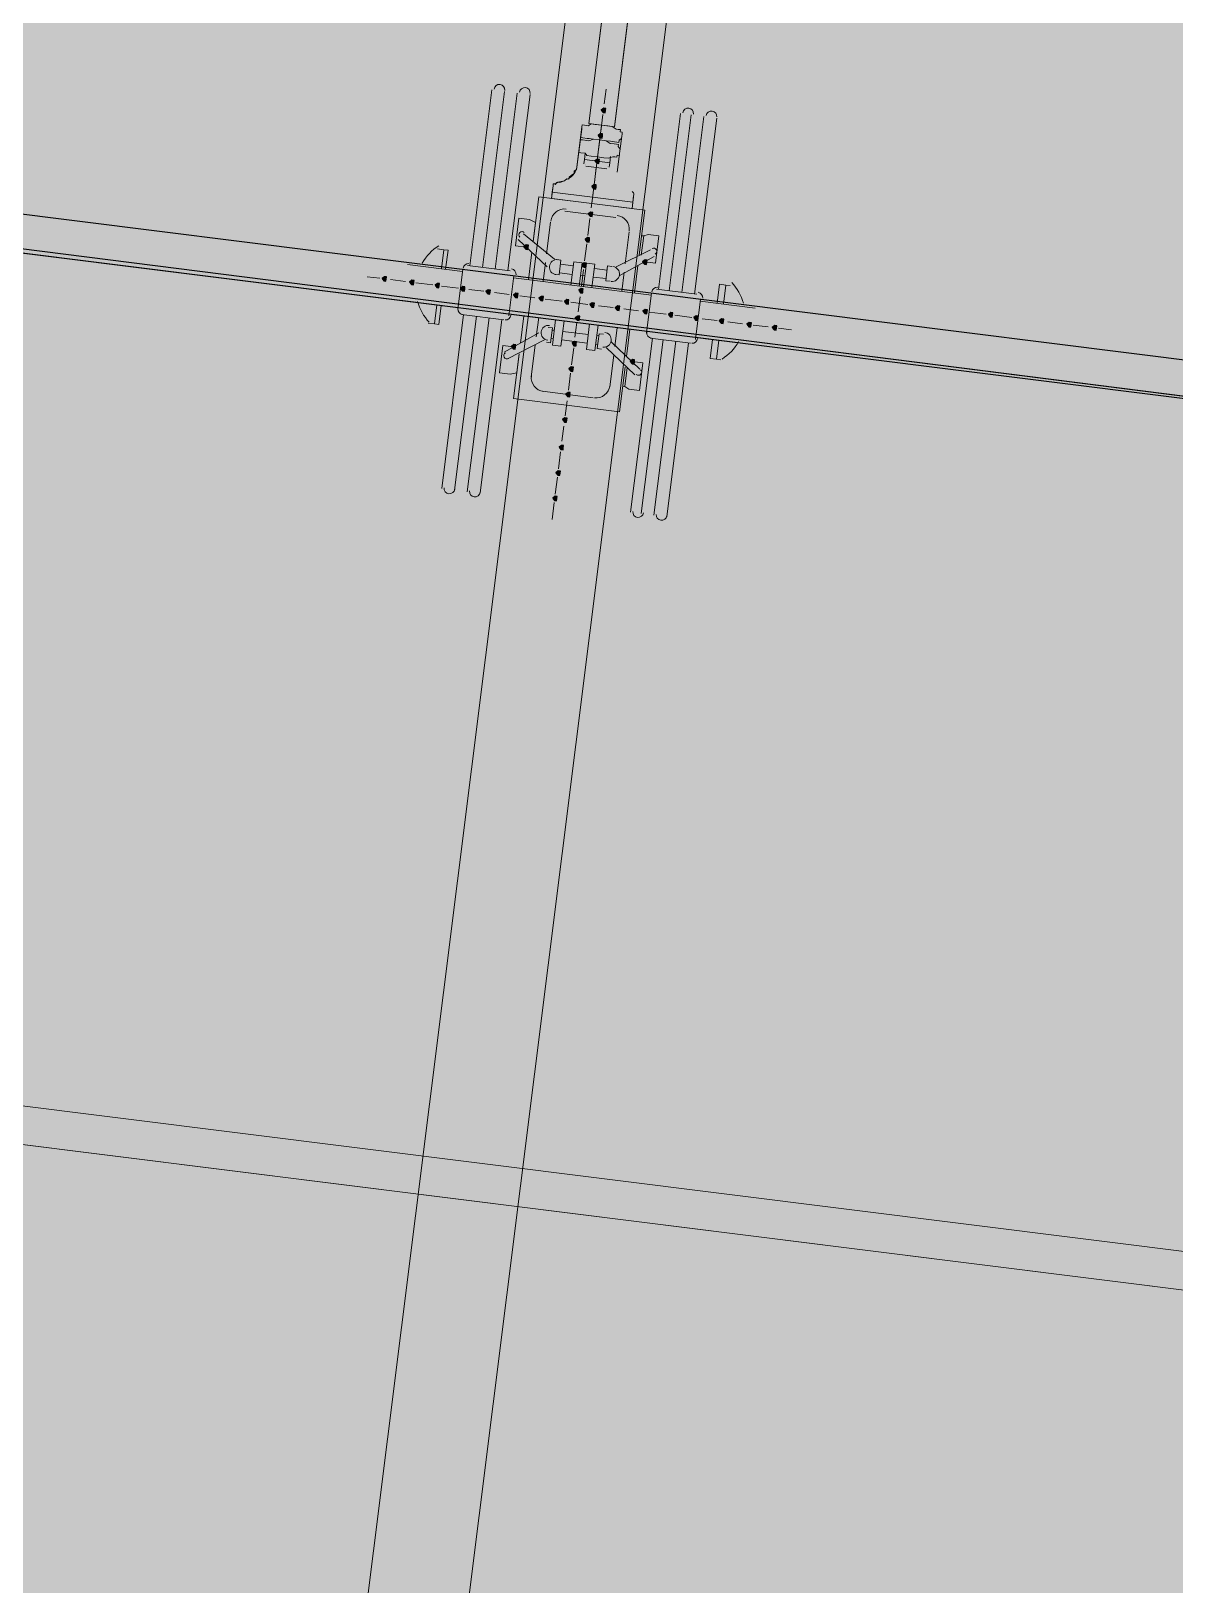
# Model space of a CAD drawing. Header units: metres. Extents: x -4 to 509425, y 7549 to 4732445.
# Drawn here: x 476062.77 to 476067.3, y 4719750.89 to 4719757.04 of the extents above; entities that cross this region are included whole.
import ezdxf

# ---------------------------------------------------------------- set-up
doc = ezdxf.new("R2010")
doc.units = ezdxf.units.M
doc.header["$LTSCALE"] = 0.01
doc.header["$MEASUREMENT"] = 0
doc.layers.get('0').update_dxf_attribs({"lineweight": 0})
doc.layers.add('_SUBESTACIÓN', color=1, linetype='Continuous')
doc.layers.add('SUBESTACION LA VID', color=253, linetype='Continuous')

# ---------------------------------------------------------------- blocks, each defined once
blk = doc.blocks.new('A$Cfff6051d')
at = {"layer": 'SUBESTACION LA VID', "transparency": 33554687}
h = blk.add_hatch(color=256, dxfattribs=at)
h.dxf.hatch_style = 2
h.paths.add_polyline_path([(476065.0429, 4719756.7269), (476065.044, 4719756.7353), (476065.0356, 4719756.7364), (476065.0261, 4719756.729), (476065.0335, 4719756.7196), (476065.0419, 4719756.7185)])
h = blk.add_hatch(color=256, dxfattribs=at)
h.dxf.hatch_style = 2
h.paths.add_polyline_path([(476065.0303, 4719756.6261), (476065.0313, 4719756.6345), (476065.0229, 4719756.6356), (476065.0135, 4719756.6282), (476065.0208, 4719756.6188), (476065.0292, 4719756.6177)])
h = blk.add_hatch(color=256, dxfattribs=at)
h.dxf.hatch_style = 2
h.paths.add_polyline_path([(476065.0176, 4719756.5253), (476065.0187, 4719756.5337), (476065.0103, 4719756.5348), (476065.0008, 4719756.5274), (476065.0082, 4719756.518), (476065.0166, 4719756.5169)])
h = blk.add_hatch(color=256, dxfattribs=at)
h.dxf.hatch_style = 2
h.paths.add_polyline_path([(476065.005, 4719756.4245), (476065.0061, 4719756.4329), (476064.9977, 4719756.434), (476064.9882, 4719756.4266), (476064.9956, 4719756.4172), (476065.004, 4719756.4161)])
h = blk.add_hatch(color=256, dxfattribs=at)
h.dxf.hatch_style = 2
h.paths.add_polyline_path([(476064.9913, 4719756.3153), (476064.9924, 4719756.3237), (476064.984, 4719756.3248), (476064.9745, 4719756.3174), (476064.9819, 4719756.308), (476064.9903, 4719756.3069)])
h = blk.add_hatch(color=256, dxfattribs=at)
h.dxf.hatch_style = 2
h.paths.add_polyline_path([(476064.7361, 4719756.1852), (476064.7371, 4719756.1936), (476064.7287, 4719756.1947), (476064.7193, 4719756.1873), (476064.7266, 4719756.1779), (476064.735, 4719756.1768)])
h = blk.add_hatch(color=256, dxfattribs=at)
h.dxf.hatch_style = 2
h.paths.add_polyline_path([(476064.9787, 4719756.2145), (476064.9797, 4719756.2229), (476064.9713, 4719756.224), (476064.9619, 4719756.2166), (476064.9692, 4719756.2072), (476064.9776, 4719756.2061)])
h = blk.add_hatch(color=256, dxfattribs=at)
h.dxf.hatch_style = 2
h.paths.add_polyline_path([(476064.966, 4719756.1137), (476064.9671, 4719756.1221), (476064.9587, 4719756.1232), (476064.9492, 4719756.1158), (476064.9566, 4719756.1064), (476064.965, 4719756.1053)])
h = blk.add_hatch(color=256, dxfattribs=at)
h.dxf.hatch_style = 2
h.paths.add_polyline_path([(476065.2065, 4719756.1262), (476065.2076, 4719756.1346), (476065.1992, 4719756.1357), (476065.1897, 4719756.1283), (476065.1971, 4719756.1189), (476065.2055, 4719756.1178)])
h = blk.add_hatch(color=256, dxfattribs=at)
h.dxf.hatch_style = 2
h.paths.add_polyline_path([(476064.1743, 4719756.0594), (476064.1753, 4719756.0678), (476064.1669, 4719756.0689), (476064.1575, 4719756.0615), (476064.1648, 4719756.0521), (476064.1732, 4719756.051)])
h = blk.add_hatch(color=256, dxfattribs=at)
h.dxf.hatch_style = 2
h.paths.add_polyline_path([(476064.2835, 4719756.0457), (476064.2845, 4719756.0541), (476064.2761, 4719756.0552), (476064.2667, 4719756.0478), (476064.274, 4719756.0384), (476064.2824, 4719756.0373)])
h = blk.add_hatch(color=256, dxfattribs=at)
h.dxf.hatch_style = 2
h.paths.add_polyline_path([(476064.3843, 4719756.0331), (476064.3853, 4719756.0415), (476064.3769, 4719756.0425), (476064.3675, 4719756.0352), (476064.3748, 4719756.0257), (476064.3832, 4719756.0247)])
h = blk.add_hatch(color=256, dxfattribs=at)
h.dxf.hatch_style = 2
h.paths.add_polyline_path([(476064.4851, 4719756.0204), (476064.4861, 4719756.0288), (476064.4777, 4719756.0299), (476064.4683, 4719756.0225), (476064.4756, 4719756.0131), (476064.484, 4719756.012)])
h = blk.add_hatch(color=256, dxfattribs=at)
h.dxf.hatch_style = 2
h.paths.add_polyline_path([(476064.5859, 4719756.0078), (476064.5869, 4719756.0162), (476064.5785, 4719756.0172), (476064.5691, 4719756.0099), (476064.5764, 4719756.0004), (476064.5848, 4719755.9994)])
h = blk.add_hatch(color=256, dxfattribs=at)
h.dxf.hatch_style = 2
h.paths.add_polyline_path([(476064.6951, 4719755.9941), (476064.6961, 4719756.0025), (476064.6877, 4719756.0036), (476064.6783, 4719755.9962), (476064.6856, 4719755.9868), (476064.694, 4719755.9857)])
h = blk.add_hatch(color=256, dxfattribs=at)
h.dxf.hatch_style = 2
h.paths.add_polyline_path([(476064.7959, 4719755.9815), (476064.7969, 4719755.9899), (476064.7885, 4719755.9909), (476064.7791, 4719755.9836), (476064.7864, 4719755.9741), (476064.7948, 4719755.9731)])
h = blk.add_hatch(color=256, dxfattribs=at)
h.dxf.hatch_style = 2
h.paths.add_polyline_path([(476064.9534, 4719756.0129), (476064.9545, 4719756.0213), (476064.9461, 4719756.0224), (476064.9366, 4719756.015), (476064.9439, 4719756.0056), (476064.9523, 4719756.0045)])
h = blk.add_hatch(color=256, dxfattribs=at)
h.dxf.hatch_style = 2
h.paths.add_polyline_path([(476064.8967, 4719755.9688), (476064.8977, 4719755.9772), (476064.8893, 4719755.9783), (476064.8799, 4719755.9709), (476064.8872, 4719755.9615), (476064.8956, 4719755.9604)])
h = blk.add_hatch(color=256, dxfattribs=at)
h.dxf.hatch_style = 2
h.paths.add_polyline_path([(476064.9975, 4719755.9562), (476064.9985, 4719755.9646), (476064.9901, 4719755.9656), (476064.9807, 4719755.9583), (476064.988, 4719755.9488), (476064.9964, 4719755.9478)])
h = blk.add_hatch(color=256, dxfattribs=at)
h.dxf.hatch_style = 2
h.paths.add_polyline_path([(476065.0983, 4719755.9436), (476065.0993, 4719755.952), (476065.0909, 4719755.953), (476065.0815, 4719755.9457), (476065.0888, 4719755.9362), (476065.0972, 4719755.9352)])
h = blk.add_hatch(color=256, dxfattribs=at)
h.dxf.hatch_style = 2
h.paths.add_polyline_path([(476065.2075, 4719755.9299), (476065.2086, 4719755.9383), (476065.2002, 4719755.9393), (476065.1907, 4719755.932), (476065.198, 4719755.9225), (476065.2064, 4719755.9215)])
h = blk.add_hatch(color=256, dxfattribs=at)
h.dxf.hatch_style = 2
h.paths.add_polyline_path([(476065.3083, 4719755.9172), (476065.3094, 4719755.9256), (476065.301, 4719755.9267), (476065.2915, 4719755.9193), (476065.2988, 4719755.9099), (476065.3072, 4719755.9088)])
h = blk.add_hatch(color=256, dxfattribs=at)
h.dxf.hatch_style = 2
h.paths.add_polyline_path([(476064.9397, 4719755.9037), (476064.9408, 4719755.9121), (476064.9324, 4719755.9132), (476064.9229, 4719755.9058), (476064.9303, 4719755.8964), (476064.9387, 4719755.8953)])
h = blk.add_hatch(color=256, dxfattribs=at)
h.dxf.hatch_style = 2
h.paths.add_polyline_path([(476065.4091, 4719755.9046), (476065.4102, 4719755.913), (476065.4018, 4719755.914), (476065.3923, 4719755.9067), (476065.3997, 4719755.8972), (476065.4081, 4719755.8962)])
h = blk.add_hatch(color=256, dxfattribs=at)
h.dxf.hatch_style = 2
h.paths.add_polyline_path([(476065.5099, 4719755.8919), (476065.511, 4719755.9003), (476065.5026, 4719755.9014), (476065.4931, 4719755.8941), (476065.5005, 4719755.8846), (476065.5089, 4719755.8835)])
h = blk.add_hatch(color=256, dxfattribs=at)
h.dxf.hatch_style = 2
h.paths.add_polyline_path([(476065.6191, 4719755.8783), (476065.6202, 4719755.8867), (476065.6118, 4719755.8877), (476065.6023, 4719755.8804), (476065.6097, 4719755.8709), (476065.6181, 4719755.8699)])
h = blk.add_hatch(color=256, dxfattribs=at)
h.dxf.hatch_style = 2
h.paths.add_polyline_path([(476065.7199, 4719755.8656), (476065.721, 4719755.874), (476065.7126, 4719755.8751), (476065.7031, 4719755.8677), (476065.7105, 4719755.8583), (476065.7189, 4719755.8572)])
h = blk.add_hatch(color=256, dxfattribs=at)
h.dxf.hatch_style = 2
h.paths.add_polyline_path([(476064.6866, 4719755.7904), (476064.6877, 4719755.7988), (476064.6793, 4719755.7998), (476064.6698, 4719755.7925), (476064.6771, 4719755.783), (476064.6855, 4719755.782)])
h = blk.add_hatch(color=256, dxfattribs=at)
h.dxf.hatch_style = 2
h.paths.add_polyline_path([(476064.9271, 4719755.8029), (476064.9281, 4719755.8113), (476064.9197, 4719755.8124), (476064.9103, 4719755.805), (476064.9176, 4719755.7956), (476064.926, 4719755.7945)])
h = blk.add_hatch(color=256, dxfattribs=at)
h.dxf.hatch_style = 2
h.paths.add_polyline_path([(476065.157, 4719755.7314), (476065.1581, 4719755.7398), (476065.1497, 4719755.7409), (476065.1402, 4719755.7335), (476065.1476, 4719755.7241), (476065.156, 4719755.723)])
h = blk.add_hatch(color=256, dxfattribs=at)
h.dxf.hatch_style = 2
h.paths.add_polyline_path([(476064.9144, 4719755.7021), (476064.9155, 4719755.7105), (476064.9071, 4719755.7116), (476064.8976, 4719755.7042), (476064.905, 4719755.6948), (476064.9134, 4719755.6937)])
h = blk.add_hatch(color=256, dxfattribs=at)
h.dxf.hatch_style = 2
h.paths.add_polyline_path([(476064.9018, 4719755.6013), (476064.9029, 4719755.6097), (476064.8945, 4719755.6107), (476064.885, 4719755.6034), (476064.8923, 4719755.5939), (476064.9007, 4719755.5929)])
h = blk.add_hatch(color=256, dxfattribs=at)
h.dxf.hatch_style = 2
h.paths.add_polyline_path([(476064.8892, 4719755.5005), (476064.8902, 4719755.5089), (476064.8818, 4719755.5099), (476064.8724, 4719755.5026), (476064.8797, 4719755.4931), (476064.8881, 4719755.4921)])
h = blk.add_hatch(color=256, dxfattribs=at)
h.dxf.hatch_style = 2
h.paths.add_polyline_path([(476064.8755, 4719755.3913), (476064.8765, 4719755.3997), (476064.8681, 4719755.4007), (476064.8587, 4719755.3934), (476064.866, 4719755.3839), (476064.8744, 4719755.3829)])
h = blk.add_hatch(color=256, dxfattribs=at)
h.dxf.hatch_style = 2
h.paths.add_polyline_path([(476064.8628, 4719755.2905), (476064.8639, 4719755.2989), (476064.8555, 4719755.2999), (476064.846, 4719755.2926), (476064.8534, 4719755.2831), (476064.8618, 4719755.2821)])
h = blk.add_hatch(color=256, dxfattribs=at)
h.dxf.hatch_style = 2
h.paths.add_polyline_path([(476064.8502, 4719755.1897), (476064.8512, 4719755.1981), (476064.8428, 4719755.1991), (476064.8334, 4719755.1918), (476064.8407, 4719755.1823), (476064.8491, 4719755.1813)])
at = {"layer": 'SUBESTACION LA VID', "lineweight": 15}
for p, q in [((476072.6429, 4719755.0745), (475976.8959, 4719767.0782)), ((476072.6239, 4719754.9233), (475976.8769, 4719766.927)), ((476072.2069, 4719751.5967), (475976.9555, 4719763.5384)), ((476072.1879, 4719751.4455), (475976.9365, 4719763.3871)), ((476065.7087, 4719762.5137), (476064.9767, 4719756.6755)), ((476065.8095, 4719762.5011), (476065.0776, 4719756.6629)), ((476064.5925, 4719756.809), (476064.5051, 4719756.1118)), ((476064.5555, 4719756.1055), (476064.6429, 4719756.8027)), ((476064.6933, 4719756.7964), (476064.6059, 4719756.0991)), ((476064.6563, 4719756.0928), (476064.7437, 4719756.7901)), ((476065.045, 4719756.812), (476065.0377, 4719756.7532)), ((476065.0324, 4719756.7112), (476065.024, 4719756.644)), ((476065.2527, 4719756.0181), (476065.3401, 4719756.7153)), ((476065.3821, 4719756.71), (476065.2947, 4719756.0128)), ((476065.3451, 4719756.0065), (476065.4325, 4719756.7037)), ((476065.4829, 4719756.6974), (476065.3955, 4719756.0001)), ((476064.9473, 4719756.6451), (476064.94, 4719756.5863)), ((476065.0198, 4719756.6104), (476065.0113, 4719756.5432)), ((476065.0996, 4719756.5663), (476065.1069, 4719756.6251)), ((476064.9294, 4719756.5023), (476064.94, 4719756.5863)), ((476065.0996, 4719756.5663), (476065.089, 4719756.4823)), ((476064.9567, 4719756.5159), (476064.9588, 4719756.5327)), ((476065.0481, 4719756.4959), (476064.9641, 4719756.5064)), ((476064.9651, 4719756.5148), (476064.9651, 4719756.5148)), ((476065.0061, 4719756.5012), (476064.9987, 4719756.4424)), ((476065.0491, 4719756.5043), (476065.0491, 4719756.5043)), ((476065.0597, 4719756.5201), (476065.0575, 4719756.5033)), ((476064.8538, 4719756.4435), (476064.8801, 4719756.4487)), ((476064.7561, 4719756.2083), (476064.7782, 4719756.3847)), ((476065.1982, 4719756.3321), (476064.7782, 4719756.3847)), ((476065.1509, 4719756.3636), (476064.8317, 4719756.4036)), ((476064.9934, 4719756.4004), (476064.9861, 4719756.3416)), ((476065.0837, 4719756.3037), (476064.8821, 4719756.329)), ((476064.9808, 4719756.2996), (476064.9724, 4719756.2324)), ((476065.1761, 4719756.1556), (476065.1982, 4719756.3321)), ((476064.7172, 4719756.2388), (476064.8411, 4719756.1379)), ((476064.8096, 4719756.1589), (476064.8254, 4719756.2849)), ((476065.1204, 4719756.12), (476065.1362, 4719756.246)), ((476064.377, 4719756.179), (476064.4022, 4719756.1759)), ((476064.6973, 4719756.2157), (476064.8117, 4719756.1075)), ((476064.9682, 4719756.1988), (476064.9597, 4719756.1316)), ((476065.2212, 4719756.1756), (476065.0847, 4719756.1074)), ((476064.4767, 4719756.0897), (476064.2583, 4719756.1171)), ((476064.6647, 4719756.0918), (476064.4967, 4719756.1128)), ((476064.7371, 4719756.0571), (476064.7508, 4719756.1663)), ((476064.7959, 4719756.0497), (476064.8054, 4719756.1253)), ((476064.9146, 4719756.1116), (476064.8642, 4719756.118)), ((476064.9051, 4719756.036), (476064.9167, 4719756.1284)), ((476064.9503, 4719756.1242), (476064.9167, 4719756.1284)), ((476064.9387, 4719756.0318), (476064.9503, 4719756.1242)), ((476064.965, 4719756.1053), (476064.9482, 4719756.1074)), ((476064.9555, 4719756.0297), (476064.9671, 4719756.1221)), ((476065.0007, 4719756.1179), (476064.9671, 4719756.1221)), ((476064.9891, 4719756.0255), (476065.0007, 4719756.1179)), ((476065.0679, 4719756.1095), (476065.0511, 4719756.1116)), ((476065.2349, 4719756.1483), (476065.0973, 4719756.0717)), ((476065.1571, 4719756.0044), (476065.1708, 4719756.1136)), ((476065.2401, 4719756.122), (476065.1981, 4719756.1273)), ((476064.1491, 4719756.0626), (476064.0986, 4719756.0689)), ((476064.2499, 4719756.0499), (476064.1911, 4719756.0573)), ((476064.3591, 4719756.0362), (476064.2919, 4719756.0447)), ((476064.4577, 4719755.9385), (476064.4777, 4719756.0981)), ((476064.6794, 4719756.0729), (476064.6593, 4719755.9133)), ((476065.2243, 4719755.996), (476064.6783, 4719756.0645)), ((476064.9104, 4719756.078), (476064.86, 4719756.0844)), ((476064.9608, 4719756.0717), (476064.944, 4719756.0738)), ((476064.9555, 4719756.098), (476064.9471, 4719756.0308)), ((476065.0448, 4719756.0612), (476064.9944, 4719756.0675)), ((476065.049, 4719756.0948), (476064.9986, 4719756.1011)), ((476065.1067, 4719756.0108), (476065.1162, 4719756.0864)), ((476064.4599, 4719756.0236), (476064.3927, 4719756.032)), ((476064.5607, 4719756.011), (476064.5019, 4719756.0183)), ((476064.6615, 4719755.9983), (476064.6027, 4719756.0057)), ((476064.7623, 4719755.9857), (476064.7035, 4719755.9931)), ((476064.9418, 4719755.9888), (476064.9345, 4719755.93)), ((476065.2254, 4719756.0044), (476065.2054, 4719755.8448)), ((476065.2443, 4719756.0191), (476065.4039, 4719755.9991)), ((476065.5362, 4719756.0337), (476065.5194, 4719756.0358)), ((476064.4588, 4719755.9469), (476064.2404, 4719755.9743)), ((476064.3821, 4719755.8798), (476064.3916, 4719755.9554)), ((476065.2064, 4719755.8532), (476064.6604, 4719755.9217)), ((476064.8715, 4719755.972), (476064.8043, 4719755.9804)), ((476064.9723, 4719755.9593), (476064.9051, 4719755.9678)), ((476065.0731, 4719755.9467), (476065.0143, 4719755.9541)), ((476065.1739, 4719755.9341), (476065.1151, 4719755.9414)), ((476065.2831, 4719755.9204), (476065.2159, 4719755.9288)), ((476065.3986, 4719755.8206), (476065.4186, 4719755.9802)), ((476065.4175, 4719755.9718), (476065.6359, 4719755.9444)), ((476064.3653, 4719755.8819), (476064.3401, 4719755.885)), ((476064.3945, 4719755.2297), (476064.4808, 4719755.9186)), ((476064.5312, 4719755.9123), (476064.4449, 4719755.2234)), ((476064.6404, 4719755.8986), (476064.4724, 4719755.9196)), ((476064.4953, 4719755.2171), (476064.5816, 4719755.9059)), ((476064.632, 4719755.8996), (476064.5457, 4719755.2108)), ((476064.7055, 4719755.8051), (476064.7192, 4719755.9143)), ((476064.7685, 4719755.8313), (476064.778, 4719755.9069)), ((476064.8452, 4719755.8985), (476064.8326, 4719755.7977)), ((476064.8788, 4719755.8943), (476064.8662, 4719755.7935)), ((476064.9292, 4719755.888), (476064.9218, 4719755.8292)), ((476064.9796, 4719755.8816), (476064.967, 4719755.7808)), ((476065.0132, 4719755.8774), (476065.0006, 4719755.7766)), ((476065.0793, 4719755.7923), (476065.0888, 4719755.8679)), ((476065.1255, 4719755.7524), (476065.1392, 4719755.8616)), ((476065.3839, 4719755.9077), (476065.3167, 4719755.9162)), ((476065.4847, 4719755.8951), (476065.4259, 4719755.9025)), ((476065.5855, 4719755.8825), (476065.5267, 4719755.8898)), ((476065.6863, 4719755.8698), (476065.6275, 4719755.8772)), ((476065.7787, 4719755.8582), (476065.7283, 4719755.8646)), ((476064.6414, 4719755.7705), (476064.779, 4719755.8471)), ((476064.6551, 4719755.7431), (476064.8011, 4719755.8187)), ((476064.8357, 4719755.8229), (476064.8273, 4719755.8239)), ((476064.8399, 4719755.8565), (476064.8315, 4719755.8575)), ((476064.9701, 4719755.806), (476064.8693, 4719755.8187)), ((476064.9743, 4719755.8396), (476064.8735, 4719755.8523)), ((476065.0121, 4719755.8008), (476065.0037, 4719755.8018)), ((476065.0163, 4719755.8344), (476065.0079, 4719755.8354)), ((476065.1791, 4719755.7031), (476065.0646, 4719755.8113)), ((476065.2285, 4719755.8248), (476065.1421, 4719755.136)), ((476065.1841, 4719755.1308), (476065.2705, 4719755.8196)), ((476065.2201, 4719755.8259), (476065.3797, 4719755.8059)), ((476065.3209, 4719755.8133), (476065.2345, 4719755.1244)), ((476065.2849, 4719755.1181), (476065.3713, 4719755.8069)), ((476065.3996, 4719755.829), (476065.618, 4719755.8016)), ((476065.4574, 4719755.745), (476065.4668, 4719755.8206)), ((476064.6781, 4719755.5867), (476064.7002, 4719755.7631)), ((476064.7485, 4719755.6717), (476064.7643, 4719755.7977)), ((476064.8662, 4719755.7935), (476064.8326, 4719755.7977)), ((476064.9166, 4719755.7872), (476064.9081, 4719755.72)), ((476065.0006, 4719755.7766), (476064.967, 4719755.7808)), ((476065.0268, 4719755.7819), (476065.01, 4719755.784)), ((476065.1591, 4719755.68), (476065.0447, 4719755.7882)), ((476065.0593, 4719755.6327), (476065.0751, 4719755.7587)), ((476065.4826, 4719755.7418), (476065.4994, 4719755.7397)), ((476064.9039, 4719755.6863), (476064.8955, 4719755.6191)), ((476065.0981, 4719755.534), (476065.1203, 4719755.7104)), ((476065.1906, 4719755.7272), (476065.1486, 4719755.7325)), ((476064.9942, 4719755.5897), (476064.7926, 4719755.615)), ((476065.0981, 4719755.534), (476064.6781, 4719755.5867)), ((476064.8902, 4719755.5771), (476064.8829, 4719755.5183)), ((476064.8776, 4719755.4763), (476064.8702, 4719755.4175)), ((476064.865, 4719755.3755), (476064.8565, 4719755.3083)), ((476064.8523, 4719755.2747), (476064.8439, 4719755.2075)), ((476064.8397, 4719755.1739), (476064.8313, 4719755.1067))]:
    blk.add_line(p, q, dxfattribs=at)
at = {"layer": 'SUBESTACION LA VID', "lineweight": 0}
blk.add_line((476065.1478, 4719756.3384), (476065.1552, 4719756.3972), dxfattribs=at)
at = {"layer": 'SUBESTACION LA VID', "lineweight": 15}
for points in [[(476061.6303, 4719731.1396), (476066.0071, 4719766.0514), (476066.2483, 4719767.9751)], [(476066.6431, 4719767.9256), (476066.402, 4719766.0019), (476062.0251, 4719731.0901)], [(476072.6239, 4719754.9233), (476072.6429, 4719755.0745), (475976.8959, 4719767.0782), (475976.8769, 4719766.927), (476072.6239, 4719754.9233)], [(476072.1879, 4719751.4455), (476072.2069, 4719751.5967), (475976.9555, 4719763.5384), (475976.9365, 4719763.3871), (476072.1879, 4719751.4455)], [(476065.7087, 4719762.5137), (476065.8095, 4719762.5011), (476065.0776, 4719756.6629), (476064.9767, 4719756.6755), (476065.7087, 4719762.5137)], [(476064.8349, 4719756.4288), (476064.8286, 4719756.3784), (476064.9882, 4719756.3584), (476065.0271, 4719756.6692), (476065.0019, 4719756.6724), (476064.9935, 4719756.6734), (476064.9851, 4719756.6745), (476064.9757, 4719756.6671), (476064.9673, 4719756.6682), (476064.9589, 4719756.6692), (476064.9505, 4719756.6703), (476064.9494, 4719756.6619), (476064.9484, 4719756.6535), (476064.9473, 4719756.6451), (476064.94, 4719756.5863), (476064.9294, 4719756.5023), (476064.9284, 4719756.4939), (476064.9189, 4719756.4865), (476064.9179, 4719756.4781), (476064.9084, 4719756.4708), (476064.899, 4719756.4634), (476064.8979, 4719756.455), (476064.8895, 4719756.4561), (476064.8801, 4719756.4487), (476064.8622, 4719756.4424), (476064.8538, 4719756.4435), (476064.8444, 4719756.4361), (476064.836, 4719756.4372), (476064.8349, 4719756.4288)], [(476064.9473, 4719756.6451), (476064.9463, 4719756.6367), (476064.9452, 4719756.6283), (476064.9442, 4719756.6199), (476064.9526, 4719756.6188), (476064.9694, 4719756.6167), (476064.9778, 4719756.6157), (476064.9946, 4719756.6135), (476065.0198, 4719756.6104), (476065.045, 4719756.6072), (476065.0618, 4719756.6051), (476065.0786, 4719756.603), (476065.087, 4719756.602), (476065.0954, 4719756.6009), (476065.0964, 4719756.6093), (476065.1059, 4719756.6167), (476065.1069, 4719756.6251), (476065.108, 4719756.6335), (476065.109, 4719756.6419), (476065.1006, 4719756.6429), (476065.1017, 4719756.6513), (476065.0933, 4719756.6524), (476065.0849, 4719756.6534), (476065.0692, 4719756.6639), (476065.0523, 4719756.666), (476065.0271, 4719756.6692), (476065.0019, 4719756.6724), (476064.9851, 4719756.6745), (476064.9757, 4719756.6671), (476064.9589, 4719756.6692), (476064.9505, 4719756.6703), (476064.9494, 4719756.6619), (476064.9484, 4719756.6535), (476064.9473, 4719756.6451)], [(476065.0113, 4719756.5432), (476065.0365, 4719756.54), (476065.0534, 4719756.5379), (476065.0712, 4719756.5442), (476065.0796, 4719756.5432), (476065.088, 4719756.5421), (476065.0891, 4719756.5505), (476065.0975, 4719756.5495), (476065.0985, 4719756.5579), (476065.0996, 4719756.5663), (476065.1006, 4719756.5747), (476065.0933, 4719756.5841), (476065.0943, 4719756.5925), (476065.0859, 4719756.5936), (476065.0775, 4719756.5946), (476065.0607, 4719756.5967), (476065.045, 4719756.6072), (476065.0198, 4719756.6104), (476064.9946, 4719756.6135), (476064.9767, 4719756.6073), (476064.9683, 4719756.6083), (476064.9515, 4719756.6104), (476064.9431, 4719756.6115), (476064.9421, 4719756.6031), (476064.941, 4719756.5947), (476064.94, 4719756.5863), (476064.9389, 4719756.5779), (476064.9379, 4719756.5695), (476064.9368, 4719756.5611), (476064.9452, 4719756.56), (476064.962, 4719756.5579), (476064.9693, 4719756.5485), (476064.9861, 4719756.5463), (476065.0113, 4719756.5432)], [(476065.0628, 4719756.5453), (476065.0597, 4719756.5201), (476064.9588, 4719756.5327), (476064.962, 4719756.5579)], [(476065.1541, 4719756.3888), (476065.1509, 4719756.3636), (476065.1478, 4719756.3384), (476064.8286, 4719756.3784), (476064.8317, 4719756.4036), (476064.8349, 4719756.4288)], [(476064.7277, 4719756.1863), (476064.6857, 4719756.1915), (476064.6994, 4719756.3007), (476064.7414, 4719756.2955), (476064.7655, 4719756.2839), (476064.7561, 4719756.2083)], [(476065.1856, 4719756.2312), (476065.194, 4719756.2302), (476065.1845, 4719756.1546)], [(476065.2401, 4719756.122), (476065.2538, 4719756.2312), (476065.2118, 4719756.2365), (476065.194, 4719756.2302)], [(476064.4095, 4719756.0982), (476064.419, 4719756.1738), (476064.4022, 4719756.1759), (476064.3927, 4719756.1003)], [(476064.8421, 4719756.0781), (476064.8589, 4719756.076), (476064.8663, 4719756.1348), (476064.8495, 4719756.1369)], [(476065.0605, 4719756.0507), (476065.0437, 4719756.0528), (476065.0511, 4719756.1116)], [(476065.4847, 4719755.9634), (476065.4942, 4719756.039), (476065.5194, 4719756.0358), (476065.5099, 4719755.9602)], [(476064.3748, 4719755.9575), (476064.3653, 4719755.8819), (476064.3821, 4719755.8798)], [(476064.8158, 4719755.868), (476064.8326, 4719755.8659), (476064.8252, 4719755.8071), (476064.8084, 4719755.8092)], [(476065.0342, 4719755.8407), (476065.0174, 4719755.8428), (476065.01, 4719755.784)], [(476065.492, 4719755.8174), (476065.4826, 4719755.7418), (476065.4574, 4719755.745)], [(476064.6782, 4719755.7914), (476064.6362, 4719755.7967), (476064.6225, 4719755.6875), (476064.6645, 4719755.6822), (476064.6908, 4719755.6875), (476064.7002, 4719755.7631)], [(476065.1108, 4719755.6348), (476065.1192, 4719755.6338), (476065.1287, 4719755.7094)], [(476065.1906, 4719755.7272), (476065.1769, 4719755.618), (476065.1349, 4719755.6233), (476065.1192, 4719755.6338)]]:
    blk.add_lwpolyline(points, dxfattribs=at)
at = {"layer": 'SUBESTACION LA VID'}
for points in [[(476065.0429, 4719756.7269), (476065.044, 4719756.7353), (476065.0356, 4719756.7364), (476065.0261, 4719756.729), (476065.0335, 4719756.7196), (476065.0419, 4719756.7185)], [(476065.0303, 4719756.6261), (476065.0313, 4719756.6345), (476065.0229, 4719756.6356), (476065.0135, 4719756.6282), (476065.0208, 4719756.6188), (476065.0292, 4719756.6177)], [(476065.0176, 4719756.5253), (476065.0187, 4719756.5337), (476065.0103, 4719756.5348), (476065.0008, 4719756.5274), (476065.0082, 4719756.518), (476065.0166, 4719756.5169)], [(476065.005, 4719756.4245), (476065.0061, 4719756.4329), (476064.9977, 4719756.434), (476064.9882, 4719756.4266), (476064.9956, 4719756.4172), (476065.004, 4719756.4161)], [(476064.9913, 4719756.3153), (476064.9924, 4719756.3237), (476064.984, 4719756.3248), (476064.9745, 4719756.3174), (476064.9819, 4719756.308), (476064.9903, 4719756.3069)], [(476064.7361, 4719756.1852), (476064.7371, 4719756.1936), (476064.7287, 4719756.1947), (476064.7193, 4719756.1873), (476064.7266, 4719756.1779), (476064.735, 4719756.1768)], [(476064.9787, 4719756.2145), (476064.9797, 4719756.2229), (476064.9713, 4719756.224), (476064.9619, 4719756.2166), (476064.9692, 4719756.2072), (476064.9776, 4719756.2061)], [(476064.966, 4719756.1137), (476064.9671, 4719756.1221), (476064.9587, 4719756.1232), (476064.9492, 4719756.1158), (476064.9566, 4719756.1064), (476064.965, 4719756.1053)], [(476065.2065, 4719756.1262), (476065.2076, 4719756.1346), (476065.1992, 4719756.1357), (476065.1897, 4719756.1283), (476065.1971, 4719756.1189), (476065.2055, 4719756.1178)], [(476064.1743, 4719756.0594), (476064.1753, 4719756.0678), (476064.1669, 4719756.0689), (476064.1575, 4719756.0615), (476064.1648, 4719756.0521), (476064.1732, 4719756.051)], [(476064.2835, 4719756.0457), (476064.2845, 4719756.0541), (476064.2761, 4719756.0552), (476064.2667, 4719756.0478), (476064.274, 4719756.0384), (476064.2824, 4719756.0373)], [(476064.3843, 4719756.0331), (476064.3853, 4719756.0415), (476064.3769, 4719756.0425), (476064.3675, 4719756.0352), (476064.3748, 4719756.0257), (476064.3832, 4719756.0247)], [(476064.4851, 4719756.0204), (476064.4861, 4719756.0288), (476064.4777, 4719756.0299), (476064.4683, 4719756.0225), (476064.4756, 4719756.0131), (476064.484, 4719756.012)], [(476064.5859, 4719756.0078), (476064.5869, 4719756.0162), (476064.5785, 4719756.0172), (476064.5691, 4719756.0099), (476064.5764, 4719756.0004), (476064.5848, 4719755.9994)], [(476064.6951, 4719755.9941), (476064.6961, 4719756.0025), (476064.6877, 4719756.0036), (476064.6783, 4719755.9962), (476064.6856, 4719755.9868), (476064.694, 4719755.9857)], [(476064.7959, 4719755.9815), (476064.7969, 4719755.9899), (476064.7885, 4719755.9909), (476064.7791, 4719755.9836), (476064.7864, 4719755.9741), (476064.7948, 4719755.9731)], [(476064.9534, 4719756.0129), (476064.9545, 4719756.0213), (476064.9461, 4719756.0224), (476064.9366, 4719756.015), (476064.9439, 4719756.0056), (476064.9523, 4719756.0045)], [(476064.8967, 4719755.9688), (476064.8977, 4719755.9772), (476064.8893, 4719755.9783), (476064.8799, 4719755.9709), (476064.8872, 4719755.9615), (476064.8956, 4719755.9604)], [(476064.9975, 4719755.9562), (476064.9985, 4719755.9646), (476064.9901, 4719755.9656), (476064.9807, 4719755.9583), (476064.988, 4719755.9488), (476064.9964, 4719755.9478)], [(476065.0983, 4719755.9436), (476065.0993, 4719755.952), (476065.0909, 4719755.953), (476065.0815, 4719755.9457), (476065.0888, 4719755.9362), (476065.0972, 4719755.9352)], [(476065.2075, 4719755.9299), (476065.2086, 4719755.9383), (476065.2002, 4719755.9393), (476065.1907, 4719755.932), (476065.198, 4719755.9225), (476065.2064, 4719755.9215)], [(476065.3083, 4719755.9172), (476065.3094, 4719755.9256), (476065.301, 4719755.9267), (476065.2915, 4719755.9193), (476065.2988, 4719755.9099), (476065.3072, 4719755.9088)], [(476064.9397, 4719755.9037), (476064.9408, 4719755.9121), (476064.9324, 4719755.9132), (476064.9229, 4719755.9058), (476064.9303, 4719755.8964), (476064.9387, 4719755.8953)], [(476065.4091, 4719755.9046), (476065.4102, 4719755.913), (476065.4018, 4719755.914), (476065.3923, 4719755.9067), (476065.3997, 4719755.8972), (476065.4081, 4719755.8962)], [(476065.5099, 4719755.8919), (476065.511, 4719755.9003), (476065.5026, 4719755.9014), (476065.4931, 4719755.8941), (476065.5005, 4719755.8846), (476065.5089, 4719755.8835)], [(476065.6191, 4719755.8783), (476065.6202, 4719755.8867), (476065.6118, 4719755.8877), (476065.6023, 4719755.8804), (476065.6097, 4719755.8709), (476065.6181, 4719755.8699)], [(476065.7199, 4719755.8656), (476065.721, 4719755.874), (476065.7126, 4719755.8751), (476065.7031, 4719755.8677), (476065.7105, 4719755.8583), (476065.7189, 4719755.8572)], [(476064.6866, 4719755.7904), (476064.6877, 4719755.7988), (476064.6793, 4719755.7998), (476064.6698, 4719755.7925), (476064.6771, 4719755.783), (476064.6855, 4719755.782)], [(476064.9271, 4719755.8029), (476064.9281, 4719755.8113), (476064.9197, 4719755.8124), (476064.9103, 4719755.805), (476064.9176, 4719755.7956), (476064.926, 4719755.7945)], [(476065.157, 4719755.7314), (476065.1581, 4719755.7398), (476065.1497, 4719755.7409), (476065.1402, 4719755.7335), (476065.1476, 4719755.7241), (476065.156, 4719755.723)], [(476064.9144, 4719755.7021), (476064.9155, 4719755.7105), (476064.9071, 4719755.7116), (476064.8976, 4719755.7042), (476064.905, 4719755.6948), (476064.9134, 4719755.6937)], [(476064.9018, 4719755.6013), (476064.9029, 4719755.6097), (476064.8945, 4719755.6107), (476064.885, 4719755.6034), (476064.8923, 4719755.5939), (476064.9007, 4719755.5929)], [(476064.8892, 4719755.5005), (476064.8902, 4719755.5089), (476064.8818, 4719755.5099), (476064.8724, 4719755.5026), (476064.8797, 4719755.4931), (476064.8881, 4719755.4921)], [(476064.8755, 4719755.3913), (476064.8765, 4719755.3997), (476064.8681, 4719755.4007), (476064.8587, 4719755.3934), (476064.866, 4719755.3839), (476064.8744, 4719755.3829)], [(476064.8628, 4719755.2905), (476064.8639, 4719755.2989), (476064.8555, 4719755.2999), (476064.846, 4719755.2926), (476064.8534, 4719755.2831), (476064.8618, 4719755.2821)], [(476064.8502, 4719755.1897), (476064.8512, 4719755.1981), (476064.8428, 4719755.1991), (476064.8334, 4719755.1918), (476064.8407, 4719755.1823), (476064.8491, 4719755.1813)]]:
    blk.add_lwpolyline(points, close=True, dxfattribs=at)
at = {"layer": 'SUBESTACION LA VID', "lineweight": 0}
for points in [[(476065.0429, 4719756.7269), (476065.044, 4719756.7353), (476065.0356, 4719756.7364), (476065.0261, 4719756.729), (476065.0335, 4719756.7196), (476065.0419, 4719756.7185)], [(476065.0303, 4719756.6261), (476065.0313, 4719756.6345), (476065.0229, 4719756.6356), (476065.0135, 4719756.6282), (476065.0208, 4719756.6188), (476065.0292, 4719756.6177)], [(476065.0176, 4719756.5253), (476065.0187, 4719756.5337), (476065.0103, 4719756.5348), (476065.0008, 4719756.5274), (476065.0082, 4719756.518), (476065.0166, 4719756.5169)], [(476065.005, 4719756.4245), (476065.0061, 4719756.4329), (476064.9977, 4719756.434), (476064.9882, 4719756.4266), (476064.9956, 4719756.4172), (476065.004, 4719756.4161)], [(476064.9913, 4719756.3153), (476064.9924, 4719756.3237), (476064.984, 4719756.3248), (476064.9745, 4719756.3174), (476064.9819, 4719756.308), (476064.9903, 4719756.3069)], [(476064.7361, 4719756.1852), (476064.7371, 4719756.1936), (476064.7287, 4719756.1947), (476064.7193, 4719756.1873), (476064.7266, 4719756.1779), (476064.735, 4719756.1768)], [(476064.9787, 4719756.2145), (476064.9797, 4719756.2229), (476064.9713, 4719756.224), (476064.9619, 4719756.2166), (476064.9692, 4719756.2072), (476064.9776, 4719756.2061)], [(476064.966, 4719756.1137), (476064.9671, 4719756.1221), (476064.9587, 4719756.1232), (476064.9492, 4719756.1158), (476064.9566, 4719756.1064), (476064.965, 4719756.1053)], [(476065.2065, 4719756.1262), (476065.2076, 4719756.1346), (476065.1992, 4719756.1357), (476065.1897, 4719756.1283), (476065.1971, 4719756.1189), (476065.2055, 4719756.1178)], [(476064.1743, 4719756.0594), (476064.1753, 4719756.0678), (476064.1669, 4719756.0689), (476064.1575, 4719756.0615), (476064.1648, 4719756.0521), (476064.1732, 4719756.051)], [(476064.2835, 4719756.0457), (476064.2845, 4719756.0541), (476064.2761, 4719756.0552), (476064.2667, 4719756.0478), (476064.274, 4719756.0384), (476064.2824, 4719756.0373)], [(476064.3843, 4719756.0331), (476064.3853, 4719756.0415), (476064.3769, 4719756.0425), (476064.3675, 4719756.0352), (476064.3748, 4719756.0257), (476064.3832, 4719756.0247)], [(476064.4851, 4719756.0204), (476064.4861, 4719756.0288), (476064.4777, 4719756.0299), (476064.4683, 4719756.0225), (476064.4756, 4719756.0131), (476064.484, 4719756.012)], [(476064.5859, 4719756.0078), (476064.5869, 4719756.0162), (476064.5785, 4719756.0172), (476064.5691, 4719756.0099), (476064.5764, 4719756.0004), (476064.5848, 4719755.9994)], [(476064.6951, 4719755.9941), (476064.6961, 4719756.0025), (476064.6877, 4719756.0036), (476064.6783, 4719755.9962), (476064.6856, 4719755.9868), (476064.694, 4719755.9857)], [(476064.7959, 4719755.9815), (476064.7969, 4719755.9899), (476064.7885, 4719755.9909), (476064.7791, 4719755.9836), (476064.7864, 4719755.9741), (476064.7948, 4719755.9731)], [(476064.9534, 4719756.0129), (476064.9545, 4719756.0213), (476064.9461, 4719756.0224), (476064.9366, 4719756.015), (476064.9439, 4719756.0056), (476064.9523, 4719756.0045)], [(476064.8967, 4719755.9688), (476064.8977, 4719755.9772), (476064.8893, 4719755.9783), (476064.8799, 4719755.9709), (476064.8872, 4719755.9615), (476064.8956, 4719755.9604)], [(476064.9975, 4719755.9562), (476064.9985, 4719755.9646), (476064.9901, 4719755.9656), (476064.9807, 4719755.9583), (476064.988, 4719755.9488), (476064.9964, 4719755.9478)], [(476065.0983, 4719755.9436), (476065.0993, 4719755.952), (476065.0909, 4719755.953), (476065.0815, 4719755.9457), (476065.0888, 4719755.9362), (476065.0972, 4719755.9352)], [(476065.2075, 4719755.9299), (476065.2086, 4719755.9383), (476065.2002, 4719755.9393), (476065.1907, 4719755.932), (476065.198, 4719755.9225), (476065.2064, 4719755.9215)], [(476065.3083, 4719755.9172), (476065.3094, 4719755.9256), (476065.301, 4719755.9267), (476065.2915, 4719755.9193), (476065.2988, 4719755.9099), (476065.3072, 4719755.9088)], [(476064.9397, 4719755.9037), (476064.9408, 4719755.9121), (476064.9324, 4719755.9132), (476064.9229, 4719755.9058), (476064.9303, 4719755.8964), (476064.9387, 4719755.8953)], [(476065.4091, 4719755.9046), (476065.4102, 4719755.913), (476065.4018, 4719755.914), (476065.3923, 4719755.9067), (476065.3997, 4719755.8972), (476065.4081, 4719755.8962)], [(476065.5099, 4719755.8919), (476065.511, 4719755.9003), (476065.5026, 4719755.9014), (476065.4931, 4719755.8941), (476065.5005, 4719755.8846), (476065.5089, 4719755.8835)], [(476065.6191, 4719755.8783), (476065.6202, 4719755.8867), (476065.6118, 4719755.8877), (476065.6023, 4719755.8804), (476065.6097, 4719755.8709), (476065.6181, 4719755.8699)], [(476065.7199, 4719755.8656), (476065.721, 4719755.874), (476065.7126, 4719755.8751), (476065.7031, 4719755.8677), (476065.7105, 4719755.8583), (476065.7189, 4719755.8572)], [(476064.6866, 4719755.7904), (476064.6877, 4719755.7988), (476064.6793, 4719755.7998), (476064.6698, 4719755.7925), (476064.6771, 4719755.783), (476064.6855, 4719755.782)], [(476064.9271, 4719755.8029), (476064.9281, 4719755.8113), (476064.9197, 4719755.8124), (476064.9103, 4719755.805), (476064.9176, 4719755.7956), (476064.926, 4719755.7945)], [(476065.157, 4719755.7314), (476065.1581, 4719755.7398), (476065.1497, 4719755.7409), (476065.1402, 4719755.7335), (476065.1476, 4719755.7241), (476065.156, 4719755.723)], [(476064.9144, 4719755.7021), (476064.9155, 4719755.7105), (476064.9071, 4719755.7116), (476064.8976, 4719755.7042), (476064.905, 4719755.6948), (476064.9134, 4719755.6937)], [(476064.9018, 4719755.6013), (476064.9029, 4719755.6097), (476064.8945, 4719755.6107), (476064.885, 4719755.6034), (476064.8923, 4719755.5939), (476064.9007, 4719755.5929)], [(476064.8892, 4719755.5005), (476064.8902, 4719755.5089), (476064.8818, 4719755.5099), (476064.8724, 4719755.5026), (476064.8797, 4719755.4931), (476064.8881, 4719755.4921)], [(476064.8755, 4719755.3913), (476064.8765, 4719755.3997), (476064.8681, 4719755.4007), (476064.8587, 4719755.3934), (476064.866, 4719755.3839), (476064.8744, 4719755.3829)], [(476064.8628, 4719755.2905), (476064.8639, 4719755.2989), (476064.8555, 4719755.2999), (476064.846, 4719755.2926), (476064.8534, 4719755.2831), (476064.8618, 4719755.2821)], [(476064.8502, 4719755.1897), (476064.8512, 4719755.1981), (476064.8428, 4719755.1991), (476064.8334, 4719755.1918), (476064.8407, 4719755.1823), (476064.8491, 4719755.1813)]]:
    blk.add_lwpolyline(points, close=True, dxfattribs=at)
blk.add_lwpolyline([(476064.9294, 4719756.5023), (476064.9473, 4719756.6451), (476064.9484, 4719756.6535), (476064.9294, 4719756.5023), (476064.9494, 4719756.6619)], dxfattribs=at)
at = {"layer": 'SUBESTACION LA VID'}
for points in [[(475976.8769, 4719766.927), (475976.8769, 4719766.927), (475976.8959, 4719767.0782), (475976.8959, 4719767.0782), (475976.8959, 4719767.0782), (476072.6239, 4719754.9233), (476072.6239, 4719754.9233), (476072.6239, 4719754.9233), (475976.8769, 4719766.927), (475976.8769, 4719766.927)], [(475976.8959, 4719767.0782), (475976.8959, 4719767.0782), (476072.6239, 4719754.9233), (476072.6239, 4719754.9233), (476072.6239, 4719754.9233), (476072.6429, 4719755.0745), (476072.6429, 4719755.0745), (476072.6429, 4719755.0745), (475976.8959, 4719767.0782), (475976.8959, 4719767.0782)]]:
    blk.add_open_spline(points, degree=3, knots=[0, 0, 0, 0, 1, 1, 1, 2, 2, 2, 3, 3, 3, 3], dxfattribs=at)
at = {"layer": 'SUBESTACION LA VID', "lineweight": 0}
for points in [[(475976.8769, 4719766.927), (475976.8769, 4719766.927), (475976.8959, 4719767.0782), (475976.8959, 4719767.0782), (475976.8959, 4719767.0782), (476072.6239, 4719754.9233), (476072.6239, 4719754.9233), (476072.6239, 4719754.9233), (475976.8769, 4719766.927), (475976.8769, 4719766.927)], [(475976.8959, 4719767.0782), (475976.8959, 4719767.0782), (476072.6239, 4719754.9233), (476072.6239, 4719754.9233), (476072.6239, 4719754.9233), (476072.6429, 4719755.0745), (476072.6429, 4719755.0745), (476072.6429, 4719755.0745), (475976.8959, 4719767.0782), (475976.8959, 4719767.0782)]]:
    blk.add_open_spline(points, degree=3, knots=[0, 0, 0, 0, 1, 1, 1, 2, 2, 2, 3, 3, 3, 3], dxfattribs=at)
at = {"layer": 'SUBESTACION LA VID', "lineweight": 15}
for points in [[(476064.6434, 4719756.8069), (476064.6448, 4719756.8185), (476064.6366, 4719756.8291), (476064.625, 4719756.8305), (476064.6134, 4719756.832), (476064.6028, 4719756.8238), (476064.6014, 4719756.8122)], [(476064.7442, 4719756.7943), (476064.7456, 4719756.8058), (476064.7374, 4719756.8164), (476064.7258, 4719756.8179), (476064.7142, 4719756.8193), (476064.7036, 4719756.8111), (476064.7022, 4719756.7995)], [(476065.391, 4719756.7132), (476065.3925, 4719756.7248), (476065.3842, 4719756.7353), (476065.3726, 4719756.7368), (476065.3611, 4719756.7383), (476065.3505, 4719756.73), (476065.349, 4719756.7184)], [(476065.4834, 4719756.7016), (476065.4849, 4719756.7132), (476065.4766, 4719756.7238), (476065.4651, 4719756.7252), (476065.4535, 4719756.7267), (476065.4429, 4719756.7184), (476065.4414, 4719756.7068)], [(476064.7211, 4719756.2445), (476064.7159, 4719756.2492), (476064.7079, 4719756.2488), (476064.7031, 4719756.2437), (476064.6984, 4719756.2385), (476064.6987, 4719756.2305), (476064.7039, 4719756.2257)], [(476065.2393, 4719756.1586), (476065.2455, 4719756.1619), (476065.2478, 4719756.1696), (476065.2445, 4719756.1758), (476065.2412, 4719756.182), (476065.2335, 4719756.1843), (476065.2273, 4719756.181)], [(476064.8537, 4719756.1363), (476064.8375, 4719756.1384), (476064.8226, 4719756.1269), (476064.8206, 4719756.1106), (476064.8186, 4719756.0944), (476064.8301, 4719756.0796), (476064.8463, 4719756.0775)], [(476065.0647, 4719756.0501), (476065.081, 4719756.0481), (476065.0958, 4719756.0596), (476065.0978, 4719756.0759), (476065.0998, 4719756.0921), (476065.0883, 4719756.1069), (476065.0721, 4719756.109)], [(476064.821, 4719755.8759), (476064.8048, 4719755.878), (476064.79, 4719755.8664), (476064.788, 4719755.8502), (476064.7859, 4719755.834), (476064.7974, 4719755.8192), (476064.8137, 4719755.8171)], [(476065.0321, 4719755.7897), (476065.0483, 4719755.7877), (476065.0631, 4719755.7992), (476065.0652, 4719755.8155), (476065.0672, 4719755.8317), (476065.0557, 4719755.8465), (476065.0394, 4719755.8485)], [(476064.6465, 4719755.7675), (476064.6403, 4719755.7642), (476064.6379, 4719755.7565), (476064.6413, 4719755.7503), (476064.6446, 4719755.7441), (476064.6523, 4719755.7418), (476064.6584, 4719755.7451)], [(476065.1647, 4719755.6816), (476065.1699, 4719755.6769), (476065.1779, 4719755.6772), (476065.1826, 4719755.6824), (476065.1874, 4719755.6876), (476065.187, 4719755.6956), (476065.1818, 4719755.7003)], [(476064.4034, 4719755.2329), (476064.4019, 4719755.2213), (476064.4102, 4719755.2107), (476064.4218, 4719755.2093), (476064.4334, 4719755.2078), (476064.4439, 4719755.216), (476064.4454, 4719755.2276)], [(476064.5042, 4719755.2203), (476064.5028, 4719755.2087), (476064.511, 4719755.1981), (476064.5226, 4719755.1966), (476064.5342, 4719755.1952), (476064.5448, 4719755.2034), (476064.5462, 4719755.215)], [(476065.151, 4719755.1392), (476065.1496, 4719755.1276), (476065.1578, 4719755.117), (476065.1694, 4719755.1155), (476065.181, 4719755.1141), (476065.1916, 4719755.1223), (476065.193, 4719755.1339)], [(476065.2434, 4719755.1276), (476065.242, 4719755.116), (476065.2502, 4719755.1054), (476065.2618, 4719755.1039), (476065.2734, 4719755.1025), (476065.284, 4719755.1107), (476065.2854, 4719755.1223)]]:
    blk.add_open_spline(points, degree=3, knots=[0, 0, 0, 0, 1, 1, 1, 2, 2, 2, 2], dxfattribs=at)
for points in [[(476064.8827, 4719756.4529), (476064.9062, 4719756.4589), (476064.9242, 4719756.4777), (476064.9291, 4719756.5015)], [(476064.8539, 4719756.4428), (476064.8487, 4719756.4417), (476064.8447, 4719756.4376), (476064.8439, 4719756.4323)], [(476065.1547, 4719756.3934), (476065.1552, 4719756.3986), (476065.1523, 4719756.4037), (476065.1476, 4719756.406)], [(476064.8874, 4719756.3369), (476064.8572, 4719756.3407), (476064.8297, 4719756.3193), (476064.8259, 4719756.2891)], [(476065.1367, 4719756.2502), (476065.1405, 4719756.2803), (476065.1191, 4719756.3078), (476065.089, 4719756.3116)], [(476064.3825, 4719756.1917), (476064.3555, 4719756.1743), (476064.333, 4719756.1507), (476064.317, 4719756.1228)], [(476064.5019, 4719756.1207), (476064.4903, 4719756.1222), (476064.4797, 4719756.1139), (476064.4783, 4719756.1023)], [(476064.6883, 4719756.076), (476064.6897, 4719756.0876), (476064.6815, 4719756.0982), (476064.6699, 4719756.0996)], [(476065.5888, 4719755.9634), (476065.5802, 4719755.9944), (476065.5643, 4719756.0228), (476065.5423, 4719756.0463)], [(476065.2495, 4719756.027), (476065.2379, 4719756.0284), (476065.2274, 4719756.0202), (476065.2259, 4719756.0086)], [(476065.4275, 4719755.9833), (476065.429, 4719755.9949), (476065.4207, 4719756.0055), (476065.4091, 4719756.007)], [(476064.298, 4719755.9711), (476064.3066, 4719755.9401), (476064.3225, 4719755.9117), (476064.3445, 4719755.8882)], [(476064.4583, 4719755.9427), (476064.4568, 4719755.9311), (476064.465, 4719755.9206), (476064.4766, 4719755.9191)], [(476064.6446, 4719755.898), (476064.6562, 4719755.8966), (476064.6668, 4719755.9048), (476064.6683, 4719755.9164)], [(476065.2059, 4719755.849), (476065.2044, 4719755.8374), (476065.2127, 4719755.8268), (476065.2243, 4719755.8254)], [(476065.3839, 4719755.8054), (476065.3955, 4719755.8039), (476065.406, 4719755.8121), (476065.4075, 4719755.8237)], [(476065.5043, 4719755.7428), (476065.5313, 4719755.7601), (476065.5538, 4719755.7837), (476065.5698, 4719755.8116)], [(476064.749, 4719755.6759), (476064.7453, 4719755.6457), (476064.7666, 4719755.6182), (476064.7968, 4719755.6145)], [(476064.9984, 4719755.5892), (476065.0286, 4719755.5854), (476065.0561, 4719755.6068), (476065.0599, 4719755.6369)]]:
    blk.add_open_spline(points, degree=3, dxfattribs=at)

msp = doc.modelspace()

# ---------------------------------------------------------------- hatches: boundary and pattern name
at = {"layer": '_SUBESTACIÓN', "transparency": 33554559}
h = msp.add_hatch(color=1, dxfattribs=at)
h.dxf.hatch_style = 1
h.paths.add_polyline_path([(475968.6399, 4719805.825), (476089.9386, 4719790.615), (476078.1686, 4719696.74), (475956.8686, 4719711.9502)])

# ---------------------------------------------------------------- block references
at = {"linetype": 'Continuous'}
msp.add_blockref('A$Cfff6051d', (0, 0), dxfattribs=at)

doc.saveas('drawing.dxf')
